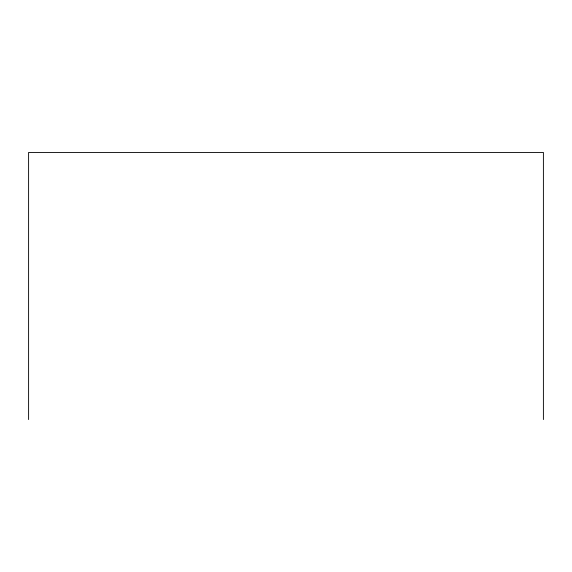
<?xml version="1.0" encoding="UTF-8"?>
<svg xmlns="http://www.w3.org/2000/svg" width="572" height="572" viewBox="0 0 572 572"><rect width="100%" height="100%" fill="white"/><g stroke="black" fill="none" stroke-linecap="round" stroke-linejoin="round"><path stroke-width="0.86" d="M543.4 419.562L543.4 152.438L28.6 152.438L28.6 419.562"/></g></svg>
